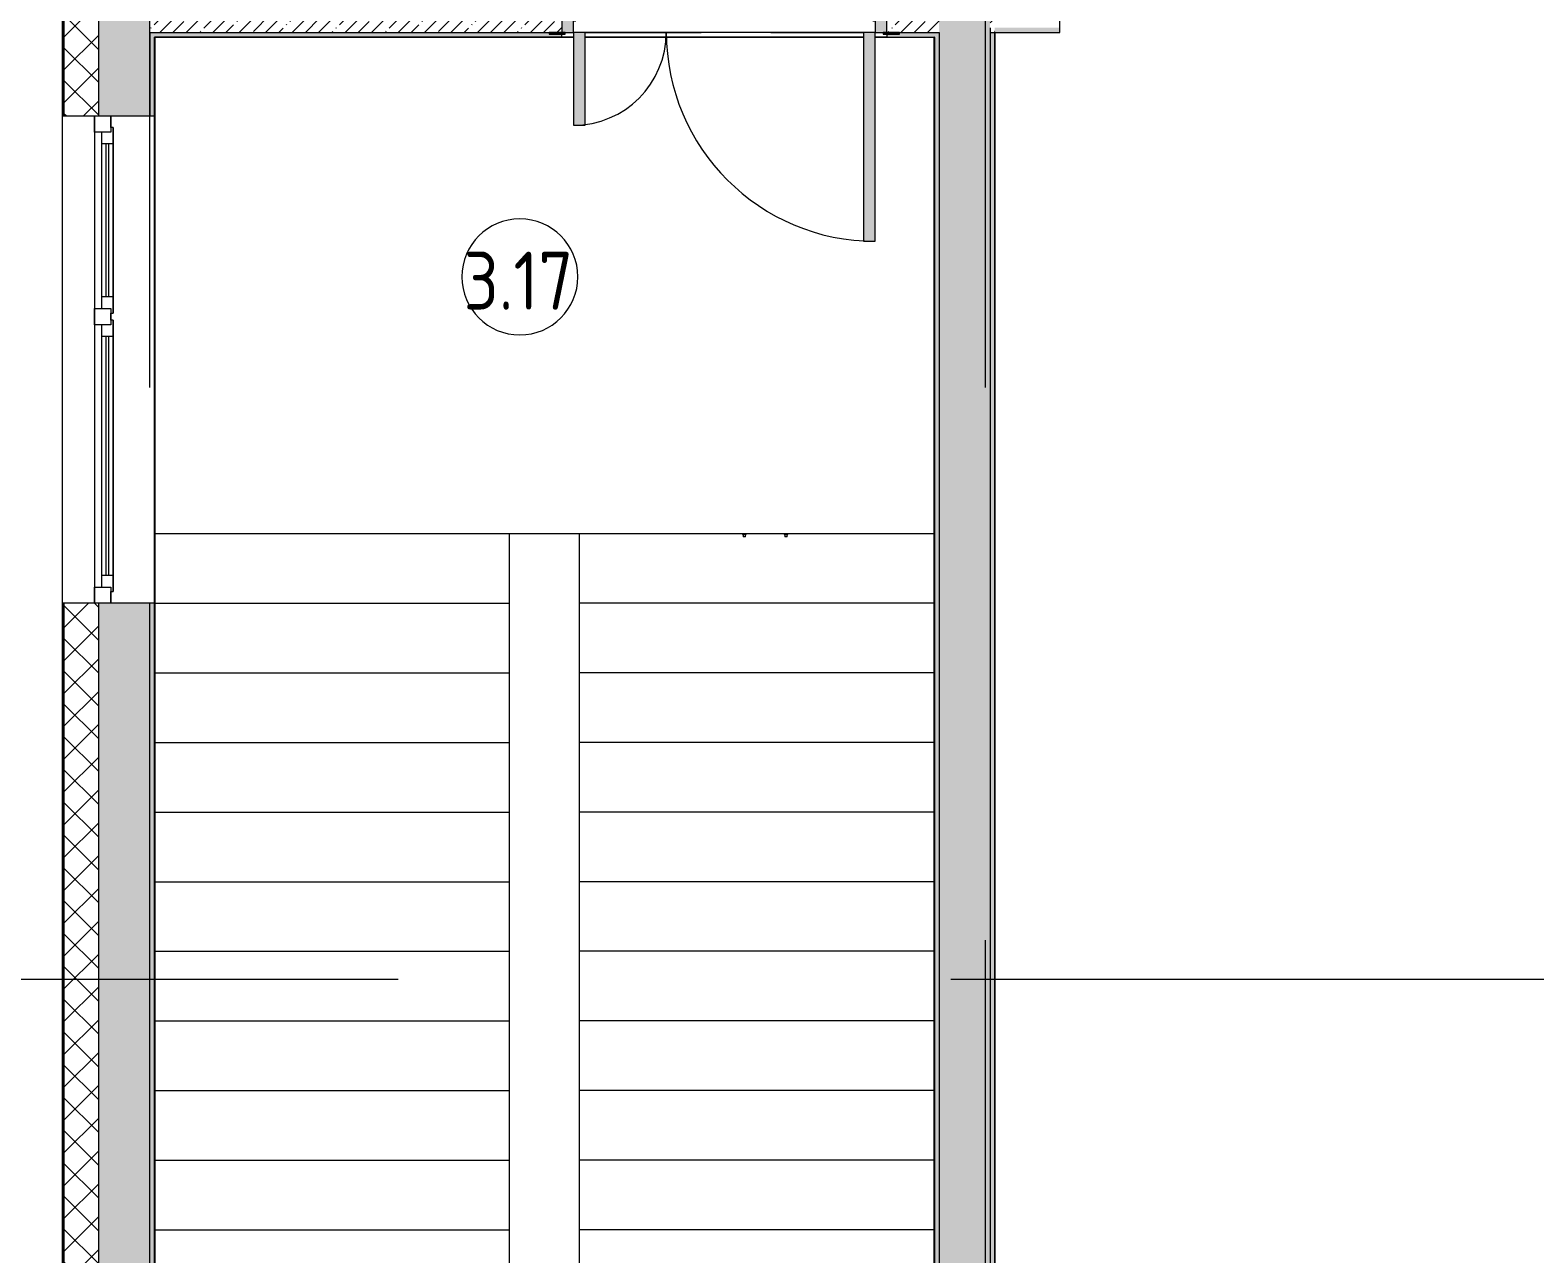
# Model space of a CAD drawing. Header units: millimetres. Extents: x -8624 to 194831, y -8553 to 29000.
# Drawn here: x 136648 to 143131, y 2416 to 7690 of the extents above; entities that cross this region are included whole.
import ezdxf

# ---------------------------------------------------------------- set-up
doc = ezdxf.new("R2010")
doc.units = ezdxf.units.MM
doc.linetypes.add('200_ШТРИХ__ш1_п0_6_', pattern=[800, 500, -300])
doc.linetypes.add('Осевая', pattern=[15875, 3175, -2381.25, 7937.5, -2381.25])
for name, color, linetype, lineweight in [('A-AREA-IDEN', 7, 'Continuous', 9), ('A-DETL-MBND-1', 7, '200_ШТРИХ__ш1_п0_6_', 9), ('A-GLAZ-2', 7, 'Continuous', 9), ('A-WALL-2', 7, 'Continuous', 9), ('A-WALL-5', 7, 'Continuous', 13), ('I-WALL-5', 7, 'Continuous', 9), ('S-STRS-2', 7, 'Continuous', 9), ('Оси-2', 7, 'Осевая', 9)]:
    doc.layers.add(name, color=color, linetype=linetype, lineweight=lineweight)
for name, color, linetype, lineweight, true_color in [('A-DOOR-4', 7, 'Continuous', 9, 0xaaaaaa), ('A-DOOR-5', 7, 'Continuous', 9, 0xe2e2e2), ('A-DOOR-FRAM-4', 7, 'Continuous', 9, 0xe2e2e2), ('A-DOOR-FRAM-5', 7, 'Continuous', 9, 0xaaaaaa), ('A-FLOR-3', 7, 'Continuous', 9, 0xaaaaaa), ('I-WALL-7', 9, 'Continuous', 9, 0x808080)]:
    doc.layers.add(name, color=color, linetype=linetype, lineweight=lineweight, true_color=true_color)
doc.styles.add('GOST Common', font='GOST_Common.ttf', dxfattribs={"width": 0.9, "height": 250})
pattern_1 = [(45, (137053.745, 0), (-57.0246, 57.0246), []), (45, (137110.77, 0), (-57.0246, 57.0246), [100.806, -20.161, 3.353, -16.808])]
pattern_2 = [(0, (137053.745, 0), (121.92, 30.48), [10.058, -81.382, 10.058, -81.382, -487.68]), (0, (137053.745, 0), (121.92, 30.48), [-182.88, 10.058, -172.822, 10.058, -81.382, -213.36]), (0, (137053.745, 0), (121.92, 30.48), [-457.2, 10.058, -50.902, 10.058, -142.342]), (120, (137099.465, 15.24), (-87.35645, 90.34582), [10.058, -81.382, 10.058, -81.382, -487.68]), (120, (137099.465, 15.24), (-87.35645, 90.34582), [-182.88, 10.058, -172.822, 10.058, -81.382, -213.36]), (120, (137099.465, 15.24), (-87.35645, 90.34582), [-457.2, 10.058, -50.902, 10.058, -142.342]), (240, (137114.705, 76.2), (-34.56355, -120.82582), [10.058, -81.382, 10.058, -81.382, -487.68]), (240, (137114.705, 76.2), (-34.56355, -120.82582), [-182.88, 10.058, -172.822, 10.058, -81.382, -213.36]), (240, (137114.705, 76.2), (-34.56355, -120.82582), [-457.2, 10.058, -50.902, 10.058, -142.342])]

# ---------------------------------------------------------------- blocks, each defined once
blk = doc.blocks.new('120_Окно_СКБ_2Ст - 120_Окно_СКБ_2Ст 2100х2400 _мал створка справа_-V161-План зашивки приборов отопления в осях 3 этажа 1-12')
at = {"layer": 'A-GLAZ-2'}
for p, q in [((-1050, -127), (-1050, -57)), ((-1050, -57), (-980, -57)), ((1050, -57), (-1050, -57)), ((-980, -57), (-980, -127)), ((150, -127), (150, -57)), ((150, -57), (220, -57)), ((220, -57), (220, -127)), ((980, -127), (980, -57)), ((980, -57), (1050, -57)), ((1050, -57), (1050, -127)), ((-980, -127), (-1050, -127)), ((-1050, -127), (-1000, -127)), ((-980, -127), (-1000, -127)), ((-1000, -127), (-1000, -137)), ((150, -87), (-980, -87)), ((-980, -87), (-980, -127)), ((-930, -137), (-930, -87)), ((-930, -107), (100, -107)), ((100, -117), (-930, -117)), ((100, -137), (100, -87)), ((150, -127), (150, -87)), ((220, -127), (150, -127)), ((170, -127), (150, -127)), ((170, -127), (200, -127)), ((170, -137), (170, -127)), ((220, -127), (200, -127)), ((200, -127), (200, -137)), ((980, -87), (220, -87)), ((220, -87), (220, -127)), ((270, -137), (270, -87)), ((270, -107), (930, -107)), ((930, -117), (270, -117)), ((930, -137), (930, -87)), ((980, -127), (980, -87)), ((1050, -127), (980, -127)), ((1000, -127), (980, -127)), ((1000, -127), (1050, -127)), ((1000, -137), (1000, -127)), ((-1000, -137), (170, -137)), ((170, -137), (-1000, -137)), ((200, -137), (1000, -137)), ((1000, -137), (200, -137))]:
    blk.add_line(p, q, dxfattribs=at)
blk = doc.blocks.new('110_Дверь_СКБ_2Ст - Д-1 Лестничная клетка EIS60-24280000-План зашивки приборов отопления в осях 3 этажа 1-12')
at = {"layer": 'A-DOOR-5'}
for points in [[(-637.5, 1010), (-637.5, 110), (-587.5, 110), (-587.5, 1010)], [(612.5, 510), (612.5, 110), (662.5, 110), (662.5, 510)], [(712.5, 30), (697.5, 30), (697.5, -110), (712.5, -110)]]:
    blk.add_hatch(color=256, dxfattribs=at).paths.add_polyline_path(points)
h = blk.add_hatch(color=256, dxfattribs=at)
h.paths.add_polyline_path([(-687.5, 110), (-687.5, 30), (-627.5, 30), (-627.5, 60), (-637.5, 60), (-637.5, 110)])
h.paths.add_polyline_path([(662.5, 110), (662.5, 60), (652.5, 60), (652.5, 30), (712.5, 30), (712.5, 110)])
at = {"layer": 'A-DOOR-FRAM-4'}
for points in [[(-672.5, 118), (-742.5, 118), (-742.5, 110), (-672.5, 110)], [(697.5, 118), (697.5, 110), (767.5, 110), (767.5, 118)], [(-672.5, 30), (-687.5, 30), (-687.5, -110), (-672.5, -110)], [(-697.6, -110), (-742.5, -110), (-742.5, -118), (-672.5, -118), (-672.5, -110)], [(697.5, -110), (697.5, -118), (767.5, -118), (767.5, -110)]]:
    blk.add_hatch(color=256, dxfattribs=at).paths.add_polyline_path(points)
at = {"layer": 'A-DOOR-4'}
for p, q in [((-637.5, 1010), (-637.5, 110)), ((-587.5, 1010), (-637.5, 1010)), ((-587.5, 110), (-587.5, 1010)), ((662.5, 510), (612.5, 510)), ((612.5, 510), (612.5, 110)), ((662.5, 110), (662.5, 510)), ((-637.5, 110), (-587.5, 110)), ((612.5, 110), (662.5, 110))]:
    blk.add_line(p, q, dxfattribs=at)
for centre, radius, start, end in [((-637.5, 110), 900, 0, 90), ((662.5, 110), 400, 90, 180)]:
    blk.add_arc(centre, radius, start, end, dxfattribs=at)
at = {"layer": 'A-DOOR-FRAM-5'}
for p, q in [((-672.5, 118), (-742.5, 118)), ((-742.5, 118), (-742.5, 110)), ((-742.5, 110), (-672.5, 110)), ((-637.5, 110), (-687.5, 110)), ((-687.5, 110), (-687.5, 30)), ((-672.5, 110), (-672.5, 118)), ((-637.5, 60), (-637.5, 110)), ((662.5, 110), (662.5, 60)), ((712.5, 110), (662.5, 110)), ((767.5, 118), (697.5, 118)), ((697.5, 118), (697.5, 110)), ((697.5, 110), (767.5, 110)), ((712.5, 30), (712.5, 110)), ((767.5, 110), (767.5, 118)), ((-687.5, 30), (-627.5, 30)), ((-672.5, 30), (-687.5, 30)), ((-687.5, 30), (-687.5, -110)), ((-672.5, -110), (-672.5, 30)), ((-627.5, 60), (-637.5, 60)), ((-627.5, 30), (-627.5, 60)), ((662.5, 60), (652.5, 60)), ((652.5, 60), (652.5, 30)), ((652.5, 30), (712.5, 30)), ((712.5, 30), (697.5, 30)), ((697.5, 30), (697.5, -110)), ((712.5, -110), (712.5, 30)), ((-672.5, -110), (-742.5, -110)), ((-742.5, -110), (-742.5, -118)), ((-742.5, -118), (-672.5, -118)), ((-687.5, -110), (-672.5, -110)), ((-672.5, -118), (-672.5, -110)), ((697.5, -110), (712.5, -110)), ((767.5, -110), (697.5, -110)), ((697.5, -110), (697.5, -118)), ((697.5, -118), (767.5, -118)), ((767.5, -118), (767.5, -110))]:
    blk.add_line(p, q, dxfattribs=at)
blk = doc.blocks.new('Анкер клиновой - Анкер клиновой МКТ В 10-10-16_85-22193208-План зашивки приборов отопления в осях 3 этажа 1-12')
at = {"layer": 'A-DETL-MBND-1'}
for p, q in [((2842.7, 5520), (2842.7, 5516)), ((2842.7, 5516), (2845.1, 5516)), ((2858.7, 5516), (2842.7, 5516)), ((2845.7, 5516), (2845.7, 5506)), ((2855.7, 5506), (2855.7, 5516)), ((2856.4, 5516), (2858.7, 5516)), ((2858.7, 5516), (2858.7, 5520)), ((2855.7, 5506), (2845.7, 5506))]:
    blk.add_line(p, q, dxfattribs=at)
blk = doc.blocks.new('Марка_Помещения - Номер-25198446-План зашивки приборов отопления в осях 3 этажа 1-12')
at = {"layer": 'A-AREA-IDEN'}
for start, end in [(360, 180), (180, 360)]:
    blk.add_arc((0, 0), 2.5, start, end, dxfattribs=at)

msp = doc.modelspace()

# ---------------------------------------------------------------- hatches: boundary and pattern name
at = {"layer": 'A-WALL-2'}
h = msp.add_hatch(dxfattribs=at)
h.set_pattern_fill('FP_127', color=256, style=0, pattern_type=2)
h.set_pattern_definition([(45, (137053.74, 0), (-70.7107, 70.7107), []), (135, (137053.74, 0), (-70.7107, -70.7107), [])])
h.paths.add_polyline_path([(136793.7, -100), (136943.7, -100), (136943.7, 5220), (136793.7, 5220), (136793.7, -49.9)])
h.paths.add_polyline_path([(136943.7, 7320), (136943.7, 8520), (136793.7, 8520), (136793.7, 7320)])
h.paths.add_polyline_path([(136793.7, 10820), (136943.7, 10820), (136943.7, 12220), (136793.7, 12220), (136793.7, 10996)])
h.paths.add_polyline_path([(136793.7, 13120), (136943.7, 13120), (136943.7, 15073), (136793.7, 15073), (136793.7, 13506.4)])
at = {"layer": 'I-WALL-5'}
h = msp.add_hatch(dxfattribs=at)
h.set_pattern_fill('FP_128', color=256, style=0, pattern_type=2)
h.set_pattern_definition(pattern_1)
h.paths.add_polyline_path([(137163.7, -100), (137163.7, 5220), (136943.7, 5220), (136943.7, -100)])
h.paths.add_polyline_path([(137163.7, 7320), (137163.7, 7900), (136943.7, 7900), (136943.7, 7320), (137138.6, 7320)])
h = msp.add_hatch(dxfattribs=at)
h.set_pattern_fill('FP_128', color=256, style=0, pattern_type=2)
h.set_pattern_definition(pattern_1)
h.paths.add_polyline_path([(140803.7, 7680), (140803.7, 7900), (140783.7, 7900), (140783.7, 7680)])
h.paths.add_polyline_path([(140411.2, 7680), (140563.7, 7680), (140563.7, 7900), (140338.7, 7900), (140338.7, 7680), (140393.7, 7680)])
h.paths.add_polyline_path([(138938.7, 7680), (138938.7, 7900), (137163.7, 7900), (137163.7, 7680), (138883.7, 7680)])
h = msp.add_hatch(dxfattribs=at)
h.set_pattern_fill('FP_128', color=256, style=0, pattern_type=2)
h.set_pattern_definition(pattern_1)
h.paths.add_polyline_path([(140783.7, -100), (140783.7, 7900), (140563.7, 7900), (140563.7, -100)])
at = {"layer": 'I-WALL-7'}
h = msp.add_hatch(dxfattribs=at)
h.set_pattern_fill('FP_148', color=256, style=0, pattern_type=2)
h.set_pattern_definition(pattern_2)
h.paths.add_polyline_path([(140563.7, 7660), (140563.7, 7680), (140393.7, 7680), (140393.7, 7672), (140338.7, 7672), (140338.7, 7660), (140543.7, 7660)])
h.paths.add_polyline_path([(138938.7, 7660), (138938.7, 7672), (138883.7, 7672), (138883.7, 7680), (137163.7, 7680), (137163.7, 7660), (138918.7, 7660)])
h = msp.add_hatch(dxfattribs=at)
h.set_pattern_fill('FP_148', color=256, style=0, pattern_type=2)
h.set_pattern_definition(pattern_2)
h.paths.add_polyline_path([(137163.7, 120), (137183.7, 120), (137183.7, 5220), (137163.7, 5220), (137163.7, 954.3)])
h.paths.add_polyline_path([(137163.7, 7320), (137183.7, 7320), (137183.7, 7660), (137163.7, 7660)])
h = msp.add_hatch(dxfattribs=at)
h.set_pattern_fill('FP_148', color=256, style=0, pattern_type=2)
h.set_pattern_definition(pattern_2)
h.paths.add_polyline_path([(140543.7, 140), (140563.7, 140), (140563.7, 7660), (140543.7, 7659), (140543.7, 141)])
h = msp.add_hatch(dxfattribs=at)
h.set_pattern_fill('FP_148', color=256, style=0, pattern_type=2)
h.set_pattern_definition(pattern_2)
h.paths.add_polyline_path([(140783.7, 400), (140803.7, 400), (140803.7, 7680), (140783.7, 7680), (140783.7, 452.2)])
h = msp.add_hatch(dxfattribs=at)
h.set_pattern_fill('FP_148', color=256, style=0, pattern_type=2)
h.set_pattern_definition(pattern_2)
h.paths.add_polyline_path([(144064.7, 7680), (144084.7, 7680), (144084.7, 7700), (143583.7, 7700), (143583.7, 7680)])
h.paths.add_polyline_path([(141083.7, 7680), (141083.7, 7700), (140803.7, 7700), (140803.7, 7680), (140990.9, 7680)])

# ---------------------------------------------------------------- linework, layer by layer
at = {"layer": 'A-DETL-MBND-1'}
for p, q in [((138988.7, 7660), (138938.7, 7660)), ((139038.7, 7680), (140238.7, 7680)), ((140238.7, 7660), (139038.7, 7660)), ((140338.7, 7660), (140288.7, 7660))]:
    msp.add_line(p, q, dxfattribs=at)
at = {"layer": 'A-FLOR-3'}
msp.add_line((137183.7, 5520), (140543.7, 5520), dxfattribs=at)
at = {"layer": 'A-WALL-2'}
for p, q in [((136785.7, 14772.9), (136785.7, -258)), ((136785.7, 7320), (136943.7, 7320)), ((136943.7, 5220), (136785.7, 5220))]:
    msp.add_line(p, q, dxfattribs=at)
at = {"layer": 'A-WALL-5'}
for p, q in [((136790.7, 8520), (136790.7, 7320)), ((136793.7, 8520), (136793.7, 7320)), ((136943.7, 7320), (136943.7, 8520)), ((137163.7, 7680), (138883.7, 7680)), ((137163.7, 7680), (137163.7, 7320)), ((137183.7, 7660), (137183.7, 7320)), ((137183.7, 7320), (137183.7, 7660)), ((138938.7, 7660), (137183.7, 7660)), ((140338.7, 7660), (140543.7, 7660)), ((140393.7, 7680), (140563.7, 7680)), ((140543.7, 7659), (140542.7, 7659)), ((140543.7, 7659), (140543.7, 7660)), ((140563.7, 7680), (140563.7, 120)), ((140783.7, 7680), (140803.7, 7680)), ((140803.7, 7680), (140803.7, 400)), ((140804.7, 7679), (140803.7, 7679)), ((136790.7, 5220), (136790.7, -253)), ((136793.7, 5220), (136793.7, -250)), ((136943.7, -100), (136943.7, 5220)), ((137163.7, 120), (137163.7, 5220)), ((137183.7, 5220), (137183.7, 140)), ((137183.7, 140), (137183.7, 5220))]:
    msp.add_line(p, q, dxfattribs=at)
at = {"layer": 'I-WALL-5'}
for p, q in [((141083.7, 7679), (141083.7, 7921)), ((137183.7, 7659), (138988.7, 7659)), ((137184.7, 7660), (137184.7, 141)), ((138938.7, 7659), (138938.7, 7672)), ((138938.7, 7660), (138988.7, 7660)), ((140238.7, 7680), (139038.7, 7680)), ((139038.7, 7660), (140238.7, 7660)), ((140238.7, 7659), (139038.7, 7659)), ((140288.7, 7660), (140338.7, 7660)), ((140288.7, 7659), (140542.7, 7659)), ((140338.7, 7672), (140338.7, 7659)), ((140542.7, 497.5), (140542.7, 7659)), ((140543.7, 7659), (140543.7, 536)), ((140783.7, 7700), (140783.7, -100)), ((140803.7, 7680), (141083.7, 7680)), ((140804.7, 7679), (141083.7, 7679)), ((140804.7, -48), (140804.7, 7679)), ((136943.7, 7320), (137183.7, 7320)), ((137183.7, 7320), (137184.7, 7320)), ((137183.7, 5220), (137183.7, 7320)), ((137183.7, 7320), (137183.7, 5220)), ((137183.7, 5220), (136943.7, 5220)), ((137184.7, 5229.7), (137183.7, 5229.7)), ((137184.7, 5220), (137183.7, 5220)), ((137184.7, 5213), (137183.7, 5213))]:
    msp.add_line(p, q, dxfattribs=at)
at = {"layer": 'S-STRS-2'}
for p, q in [((137183.7, 5520), (138713.7, 5520)), ((138713.7, 5220), (138713.7, 5520)), ((139013.7, 5520), (139013.7, 5220)), ((137183.7, 5220), (138713.7, 5220)), ((137183.7, 5220), (138713.7, 5220)), ((138713.7, 4920), (138713.7, 5220)), ((139013.7, 5220), (139013.7, 4920)), ((140543.7, 5220), (139013.7, 5220)), ((140543.7, 5220), (139013.7, 5220)), ((137183.7, 4920), (138713.7, 4920)), ((137183.7, 4920), (138713.7, 4920)), ((138713.7, 4620), (138713.7, 4920)), ((139013.7, 4920), (139013.7, 4620)), ((140543.7, 4920), (139013.7, 4920)), ((140543.7, 4920), (139013.7, 4920)), ((137183.7, 4620), (138713.7, 4620)), ((137183.7, 4620), (138713.7, 4620)), ((138713.7, 4320), (138713.7, 4620)), ((139013.7, 4620), (139013.7, 4320)), ((140543.7, 4620), (139013.7, 4620)), ((140543.7, 4620), (139013.7, 4620)), ((137183.7, 4320), (138713.7, 4320)), ((137183.7, 4320), (138713.7, 4320)), ((138713.7, 4020), (138713.7, 4320)), ((139013.7, 4320), (139013.7, 4020)), ((140543.7, 4320), (139013.7, 4320)), ((140543.7, 4320), (139013.7, 4320)), ((137183.7, 4020), (138713.7, 4020)), ((137183.7, 4020), (138713.7, 4020)), ((138713.7, 3720), (138713.7, 4020)), ((139013.7, 4020), (139013.7, 3720)), ((140543.7, 4020), (139013.7, 4020)), ((140543.7, 4020), (139013.7, 4020)), ((137183.7, 3720), (138713.7, 3720)), ((137183.7, 3720), (138713.7, 3720)), ((138713.7, 3420), (138713.7, 3720)), ((139013.7, 3720), (139013.7, 3420)), ((140543.7, 3720), (139013.7, 3720)), ((140543.7, 3720), (139013.7, 3720)), ((137183.7, 3420), (138713.7, 3420)), ((137183.7, 3420), (138713.7, 3420)), ((138713.7, 3120), (138713.7, 3420)), ((139013.7, 3420), (139013.7, 3120)), ((140543.7, 3420), (139013.7, 3420)), ((140543.7, 3420), (139013.7, 3420)), ((137183.7, 3120), (138713.7, 3120)), ((137183.7, 3120), (138713.7, 3120)), ((138713.7, 2820), (138713.7, 3120)), ((139013.7, 3120), (139013.7, 2820)), ((140543.7, 3120), (139013.7, 3120)), ((140543.7, 3120), (139013.7, 3120)), ((137183.7, 2820), (138713.7, 2820)), ((137183.7, 2820), (138713.7, 2820)), ((138713.7, 2520), (138713.7, 2820)), ((139013.7, 2820), (139013.7, 2520)), ((140543.7, 2820), (139013.7, 2820)), ((140543.7, 2820), (139013.7, 2820)), ((137183.7, 2520), (138713.7, 2520)), ((137183.7, 2520), (138713.7, 2520)), ((138713.7, 2220), (138713.7, 2520)), ((139013.7, 2520), (139013.7, 2220)), ((140543.7, 2520), (139013.7, 2520)), ((140543.7, 2520), (139013.7, 2520))]:
    msp.add_line(p, q, dxfattribs=at)
at = {"layer": 'Оси-2'}
for p, q in [((140763.7, 593.7), (140763.7, 24898.1)), ((137163.7, 593.7), (137163.7, 12880)), ((135058.2, 3600), (173313.7, 3600))]:
    msp.add_line(p, q, dxfattribs=at)

# ---------------------------------------------------------------- block references
at = {"layer": 'A-AREA-IDEN', "xscale": 99.99999999999993, "yscale": 99.99999999999993, "zscale": 99.99999999999993}
msp.add_blockref('Марка_Помещения - Номер-25198446-План зашивки приборов отопления в осях 3 этажа 1-12', (138757.9, 6626.4), dxfattribs=at)
at = {"layer": 'A-DETL-MBND-1'}
for p in [(136873.7, 0), (137053.7, 0)]:
    msp.add_blockref('Анкер клиновой - Анкер клиновой МКТ В 10-10-16_85-22193208-План зашивки приборов отопления в осях 3 этажа 1-12', p, dxfattribs=at)
at = {"layer": 'A-DOOR-4', "rotation": 180}
msp.add_blockref('110_Дверь_СКБ_2Ст - Д-1 Лестничная клетка EIS60-24280000-План зашивки приборов отопления в осях 3 этажа 1-12', (139651.2, 7790), dxfattribs=at)
at = {"layer": 'A-GLAZ-2', "rotation": 89.99999999999991}
msp.add_blockref('120_Окно_СКБ_2Ст - 120_Окно_СКБ_2Ст 2100х2400 _мал створка справа_-V161-План зашивки приборов отопления в осях 3 этажа 1-12', (136868.7, 6270), dxfattribs=at)

# ---------------------------------------------------------------- texts
at = {"layer": 'A-AREA-IDEN', "insert": (138516, 6735), "char_height": 250, "width": 606.076, "attachment_point": 1, "style": 'GOST Common'}
msp.add_mtext('3.17', dxfattribs=at)

doc.saveas('drawing.dxf')
